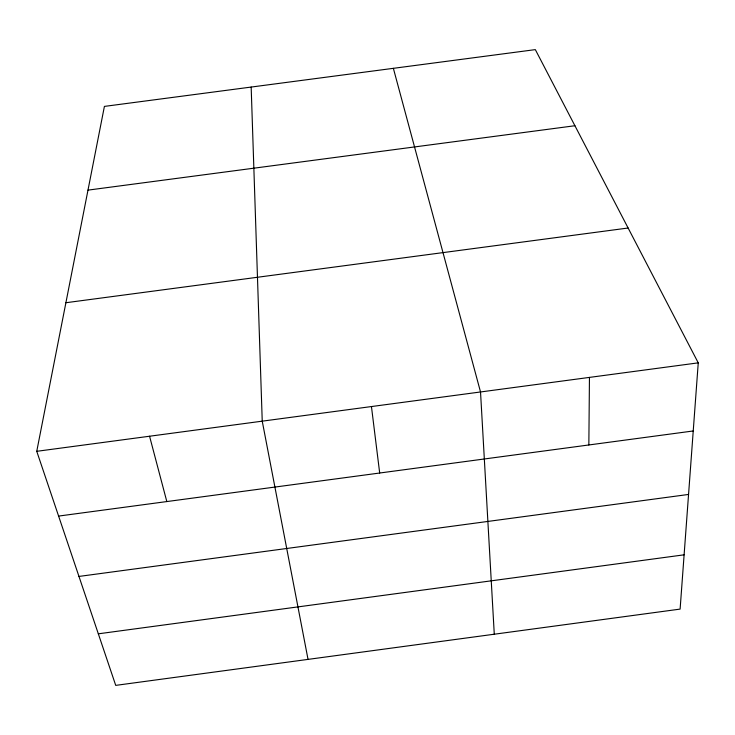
<?xml version="1.0" encoding="UTF-8"?>
<svg xmlns="http://www.w3.org/2000/svg" width="735" height="735" viewBox="0 0 735 735"><rect width="100%" height="100%" fill="white"/><g stroke="black" fill="none" stroke-linecap="round" stroke-linejoin="round"><path stroke-width="1.1" d="M588.845 444.969L589.452 377.404M698.25 362.851L680.114 609.104L115.726 685.378L36.75 451.318L104.407 106.4L535.328 49.622L698.25 362.851L36.75 451.318M58.607 516.08L693.234 430.967M78.967 576.433L688.557 494.444M98.334 633.818L684.11 554.824M87.989 190.126L574.917 125.731M65.893 302.728L628.122 228.015M393.363 68.327L480.525 391.966L494.278 634.213M149.563 436.232L166.827 501.573M308.038 659.387L262.239 421.164L251.168 87.061M371.451 406.556L379.683 473.018"/></g></svg>
